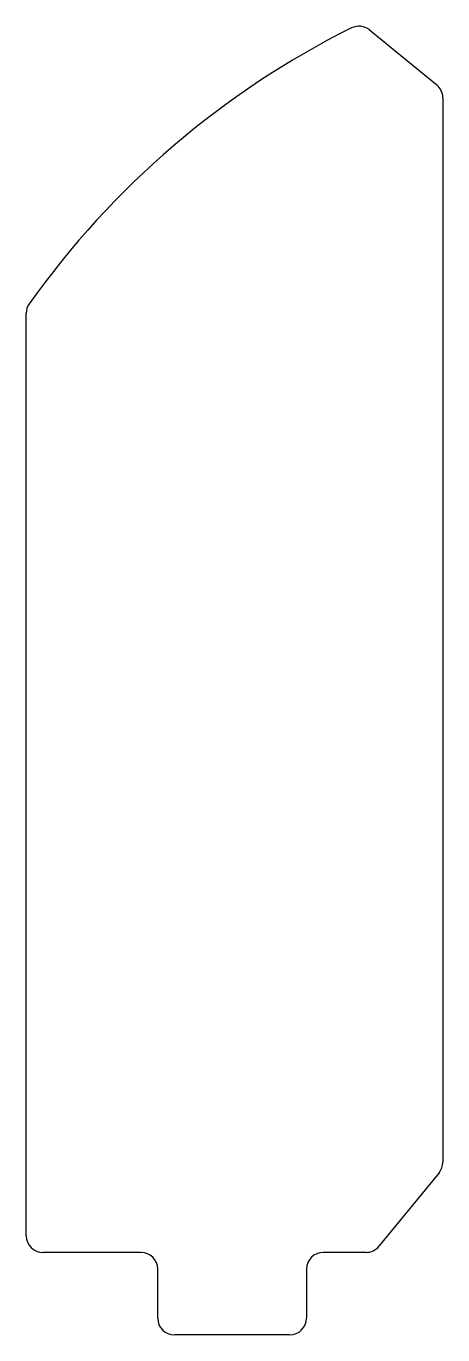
# Model space of a CAD drawing. Extents: x -50 to 0, y -15 to 142.
import ezdxf

# ---------------------------------------------------------------- set-up
doc = ezdxf.new("R2010")
doc.units = 0
doc.layers.add('DEFAULT', color=7, linetype='CONTINUOUS')

msp = doc.modelspace()

# ---------------------------------------------------------------- linework, layer by layer
at = {"layer": 'DEFAULT'}
for p, q in [((-8.81, 141.62), (-0.73, 135.01)), ((0, 133.47), (0, 5.64)), ((-50, -3.18), (-50, 107.59)), ((-0.45, 4.37), (-7.66, -4.44)), ((-36.22, -5.18), (-48, -5.18)), ((-9.21, -5.18), (-14.36, -5.18)), ((-34.22, -13.08), (-34.22, -7.18)), ((-16.36, -7.18), (-16.36, -13.08)), ((-18.36, -15.08), (-32.22, -15.08))]:
    msp.add_line(p, q, dxfattribs=at)
for centre, radius, start, end in [((35.97, 47.94), 105, 116.5513, 144.6106), ((-10.07, 140.07), 2, 50.7106, 116.5513), ((-2, 133.47), 2, 0, 50.7106), ((-48, 107.59), 2, 144.6106, 180), ((-2, 5.64), 2, 320.7106, 360), ((-48, -3.18), 2, 180, 270), ((-9.21, -3.18), 2, 270, 320.7106), ((-36.22, -7.18), 2, 0, 90), ((-14.36, -7.18), 2, 90, 180), ((-32.22, -13.08), 2, 180, 270), ((-18.36, -13.08), 2, 270, 0)]:
    msp.add_arc(centre, radius, start, end, dxfattribs=at)

doc.saveas('drawing.dxf')
